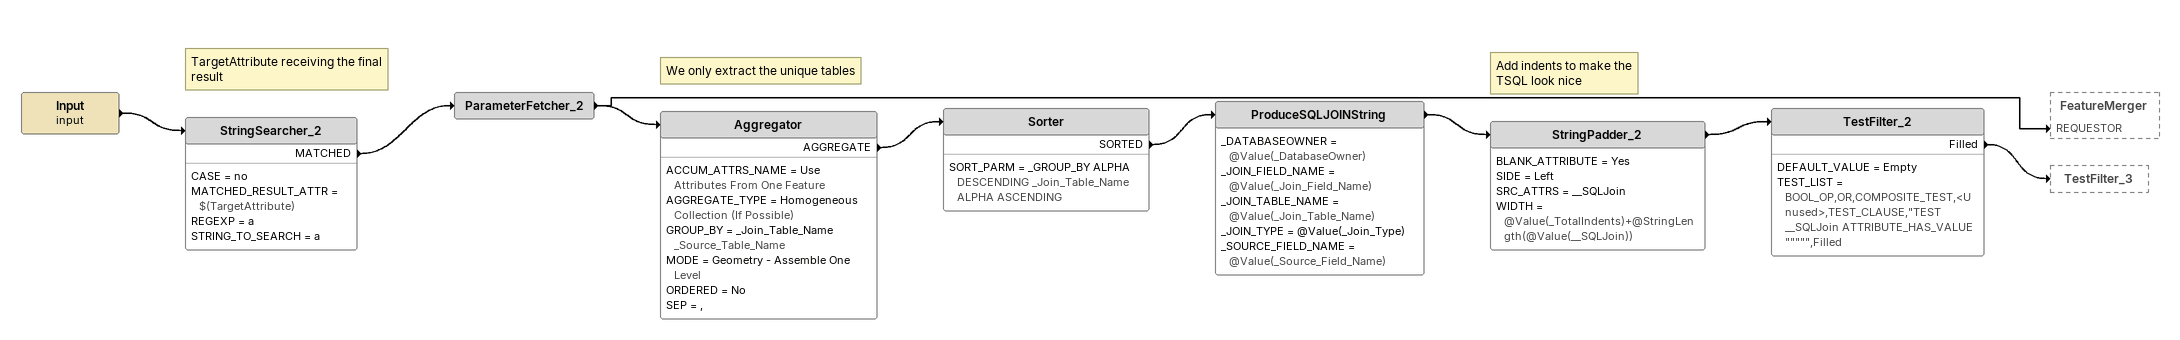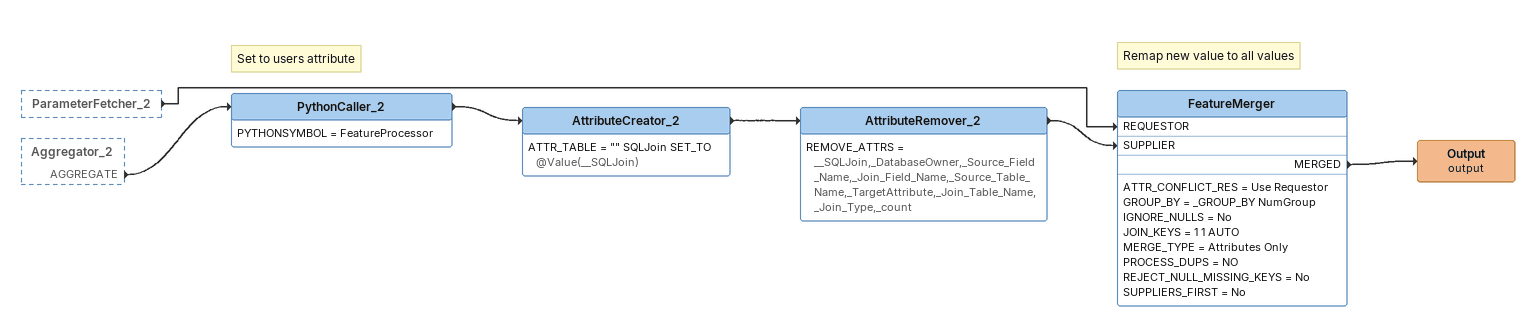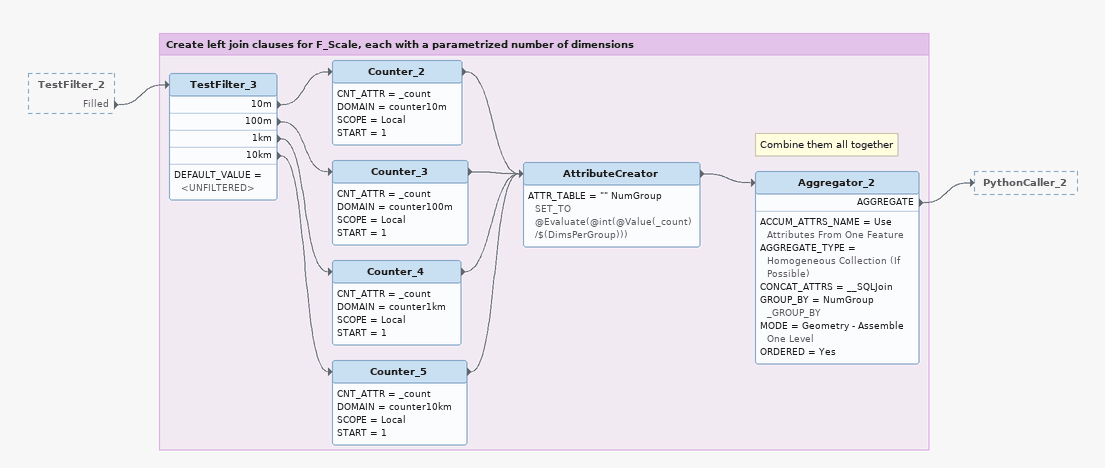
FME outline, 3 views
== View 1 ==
Input (input)
    -> StringSearcher_2
Note: TargetAttribute receiving the final result
StringSearcher_2
    CASE = no
    MATCHED_RESULT_ATTR = $(TargetAttribute)
    REGEXP = a
    STRING_TO_SEARCH = a
    MATCHED -> ParameterFetcher_2
ParameterFetcher_2
    -> Aggregator
    -> FeatureMerger [REQUESTOR]
Note: We only extract the unique tables
Aggregator
    ACCUM_ATTRS_NAME = Use Attributes From One Feature
    AGGREGATE_TYPE = Homogeneous Collection (If Possible)
    GROUP_BY = _Join_Table_Name _Source_Table_Name
    MODE = Geometry - Assemble One Level
    ORDERED = No
    SEP = ,
    AGGREGATE -> Sorter
Sorter
    SORT_PARM = _GROUP_BY ALPHA DESCENDING _Join_Table_Name ALPHA ASCENDING
    SORTED -> ProduceSQLJOINString
ProduceSQLJOINString
    _DATABASEOWNER = @Value(_DatabaseOwner)
    _JOIN_FIELD_NAME = @Value(_Join_Field_Name)
    _JOIN_TABLE_NAME = @Value(_Join_Table_Name)
    _JOIN_TYPE = @Value(_Join_Type)
    _SOURCE_FIELD_NAME = @Value(_Source_Field_Name)
    -> StringPadder_2
Note: Add indents to make the / TSQL look nice
StringPadder_2
    BLANK_ATTRIBUTE = Yes
    SIDE = Left
    SRC_ATTRS = __SQLJoin
    WIDTH = @Value(_TotalIndents)+@StringLength(@Value(__SQLJoin))
    -> TestFilter_2
TestFilter_2
    DEFAULT_VALUE = Empty
    TEST_LIST = BOOL_OP,OR,COMPOSITE_TEST,<Unused>,TEST_CLAUSE,"TEST __SQLJoin ATTRIBUTE_HAS_VALUE """"",Filled
    Filled -> TestFilter_3

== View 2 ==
ParameterFetcher_2 [outside]
    -> FeatureMerger [REQUESTOR]
Aggregator_2 [outside]
    AGGREGATE -> PythonCaller_2
Note: Set to users attribute
PythonCaller_2
    PYTHONSYMBOL = FeatureProcessor
    -> AttributeCreator_2
AttributeCreator_2
    ATTR_TABLE = "" SQLJoin SET_TO @Value(__SQLJoin)
    -> AttributeRemover_2
AttributeRemover_2
    REMOVE_ATTRS = __SQLJoin,_DatabaseOwner,_Source_Field_Name,_Join_Field_Name,_Source_Table_Name,_TargetAttribute,_Join_Table_Name,_Join_Type,_count
    -> FeatureMerger [SUPPLIER]
Note: Remap new value to all values
FeatureMerger
    ATTR_CONFLICT_RES = Use Requestor
    GROUP_BY = _GROUP_BY NumGroup
    IGNORE_NULLS = No
    JOIN_KEYS = 1 1 AUTO
    MERGE_TYPE = Attributes Only
    PROCESS_DUPS = NO
    REJECT_NULL_MISSING_KEYS = No
    SUPPLIERS_FIRST = No
    MERGED -> Output (output)
Output (output)

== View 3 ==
TestFilter_2 [outside]
    Filled -> TestFilter_3

Bookmark: Create left join clauses for F_Scale, each with a parametrized number of dimensions
TestFilter_3
    DEFAULT_VALUE = <UNFILTERED>
    10m -> Counter_2
    100m -> Counter_3
    1km -> Counter_4
    10km -> Counter_5
Counter_2
    CNT_ATTR = _count
    DOMAIN = counter10m
    SCOPE = Local
    START = 1
    -> AttributeCreator
Counter_3
    CNT_ATTR = _count
    DOMAIN = counter100m
    SCOPE = Local
    START = 1
    -> AttributeCreator
Counter_4
    CNT_ATTR = _count
    DOMAIN = counter1km
    SCOPE = Local
    START = 1
    -> AttributeCreator
Counter_5
    CNT_ATTR = _count
    DOMAIN = counter10km
    SCOPE = Local
    START = 1
    -> AttributeCreator
AttributeCreator
    ATTR_TABLE = "" NumGroup SET_TO @Evaluate(@int(@Value(_count)/$(DimsPerGroup)))
    -> Aggregator_2
Note: Combine them all together
Aggregator_2
    ACCUM_ATTRS_NAME = Use Attributes From One Feature
    AGGREGATE_TYPE = Homogeneous Collection (If Possible)
    CONCAT_ATTRS = __SQLJoin
    GROUP_BY = NumGroup _GROUP_BY
    MODE = Geometry - Assemble One Level
    ORDERED = Yes
    AGGREGATE -> PythonCaller_2
